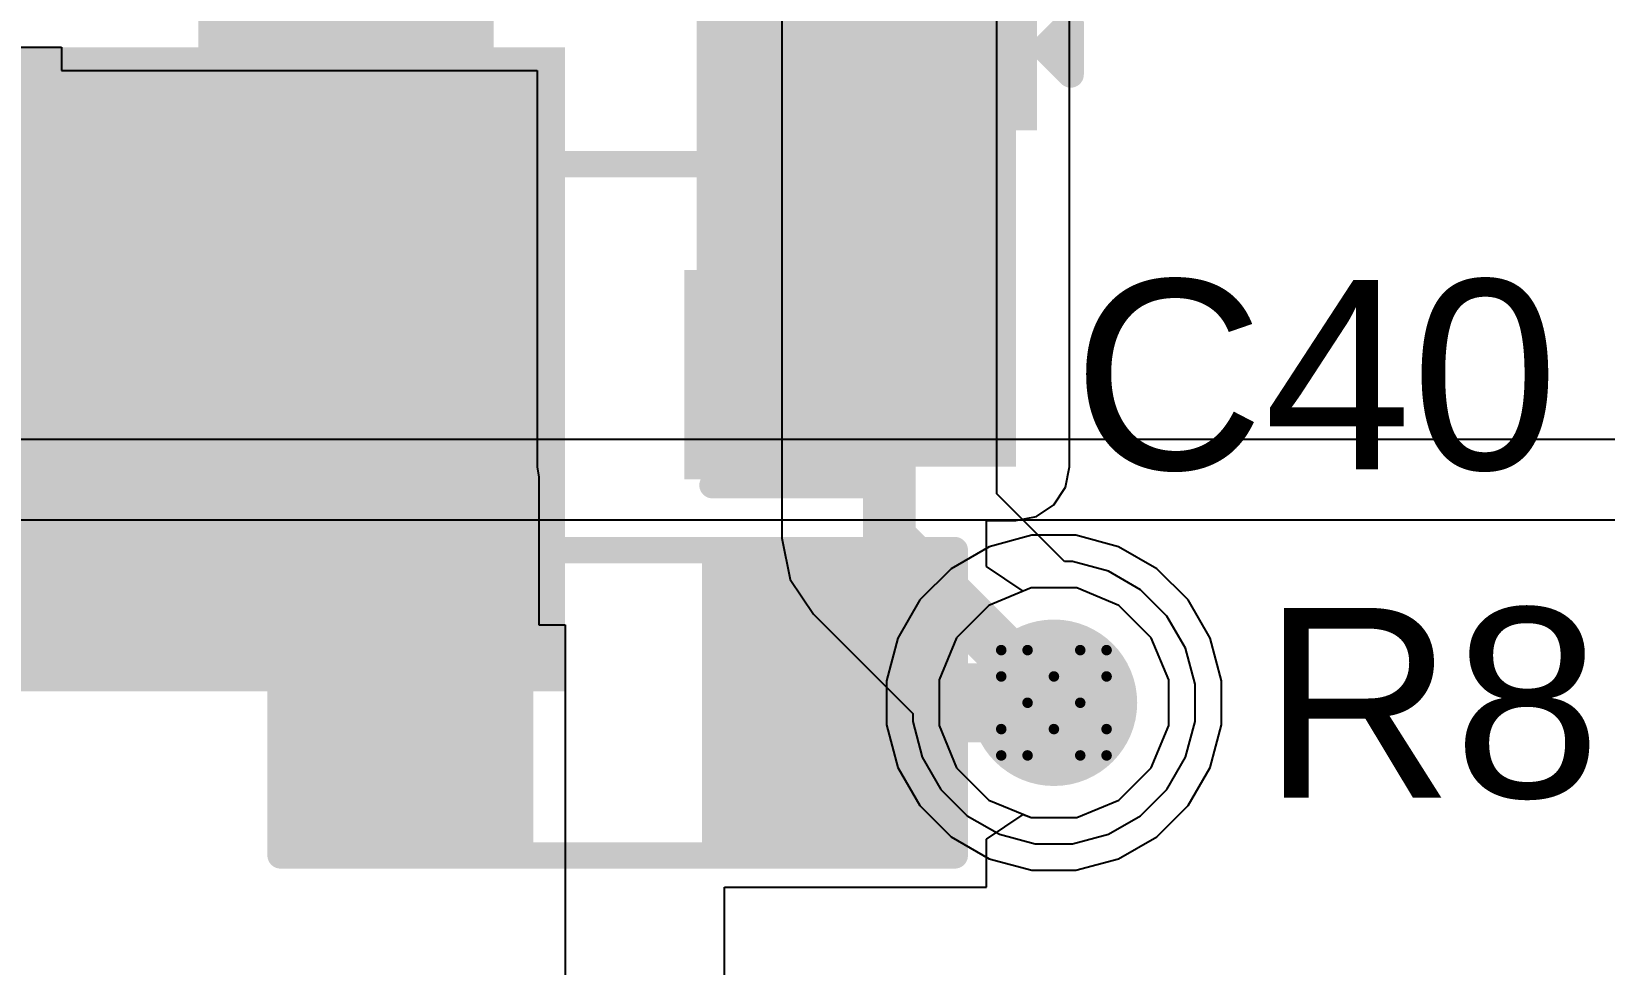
# Model space of a CAD drawing. Header units: inches. Extents: x 0 to 5379, y 0 to 5429.
# Drawn here: x 109.48 to 117.07, y 157.54 to 162.05 of the extents above; entities that cross this region are included whole.
import ezdxf

# ---------------------------------------------------------------- set-up
doc = ezdxf.new("R2010")
doc.units = ezdxf.units.IN
for name, color, linetype in [('Bottom Layer', 5, 'Continuous'), ('Bottom Solder', 6, 'Continuous'), ('Drill Drawing', 1, 'Continuous'), ('GND01', 16, 'Continuous'), ('GND02', 76, 'Continuous'), ('PWR', 156, 'Continuous'), ('SIG 01', 90, 'Continuous'), ('Top Layer', 1, 'Continuous'), ('Top Overlay', 2, 'Continuous'), ('Top Paste', 8, 'Continuous'), ('Top Solder', 216, 'Continuous'), ('Via Holes', 16, 'Continuous')]:
    doc.layers.add(name, color=color, linetype=linetype)
doc.styles.add('Arial', font='', dxfattribs={"height": 0.2})
doc.styles.get('Arial').set_extended_font_data('Arial')

# ---------------------------------------------------------------- blocks, each defined once
blk = doc.blocks.new('SOT_23_6_150')
at = {"layer": 'Top Layer'}
for points in [[(-1.92, 1.26), (-0.7, 1.26), (-0.7, 0.64), (-1.92, 0.64)], [(0.7, 1.26), (1.92, 1.26), (1.92, 0.64), (0.7, 0.64)], [(-1.92, 0.31), (-0.7, 0.31), (-0.7, -0.31), (-1.92, -0.31)], [(0.7, 0.31), (1.92, 0.31), (1.92, -0.31), (0.7, -0.31)], [(-1.92, -0.64), (-0.7, -0.64), (-0.7, -1.26), (-1.92, -1.26)], [(0.7, -0.64), (1.92, -0.64), (1.92, -1.26), (0.7, -1.26)]]:
    blk.add_hatch(color=1, dxfattribs=at).paths.add_polyline_path(points)
at = {"layer": 'Top Paste'}
for points in [[(-1.92, 1.26), (-0.7, 1.26), (-0.7, 0.64), (-1.92, 0.64)], [(0.7, 1.26), (1.92, 1.26), (1.92, 0.64), (0.7, 0.64)], [(-1.92, 0.31), (-0.7, 0.31), (-0.7, -0.31), (-1.92, -0.31)], [(0.7, 0.31), (1.92, 0.31), (1.92, -0.31), (0.7, -0.31)], [(-1.92, -0.64), (-0.7, -0.64), (-0.7, -1.26), (-1.92, -1.26)], [(0.7, -0.64), (1.92, -0.64), (1.92, -1.26), (0.7, -1.26)]]:
    blk.add_hatch(color=8, dxfattribs=at).paths.add_polyline_path(points)
at = {"layer": 'Top Solder'}
for points in [[(-2.0216, 1.3616), (-0.5984, 1.3616), (-0.5984, 0.5384), (-2.0216, 0.5384)], [(0.5984, 1.3616), (2.0216, 1.3616), (2.0216, 0.5384), (0.5984, 0.5384)], [(-2.0216, 0.4116), (-0.5984, 0.4116), (-0.5984, -0.4116), (-2.0216, -0.4116)], [(0.5984, 0.4116), (2.0216, 0.4116), (2.0216, -0.4116), (0.5984, -0.4116)], [(-2.0216, -0.5384), (-0.5984, -0.5384), (-0.5984, -1.3616), (-2.0216, -1.3616)], [(0.5984, -0.5384), (2.0216, -0.5384), (2.0216, -1.3616), (0.5984, -1.3616)]]:
    blk.add_hatch(color=216, dxfattribs=at).paths.add_polyline_path(points)
at = {"layer": 'Top Overlay'}
for points in [[(-0.889, 1.524, 0.127, 0.127, 0), (-0.889, 1.424, 0.127, 0.127, 0)], [(0.8636, 1.524, 0.127, 0.127, 0), (-0.889, 1.524, 0.127, 0.127, 0)], [(0.8636, 1.524, 0.127, 0.127, 0), (0.8636, 1.424, 0.127, 0.127, 0)], [(-2.1844, 1.0922, 0.127, 0.127, 0), (-2.1844, 0.8382, 0.127, 0.127, 0)], [(-2.0574, 0.9652, 0.127, 0.127, 0), (-2.1844, 1.0922, 0.127, 0.127, 0)], [(-2.0574, 0.9652, 0.127, 0.127, 0), (-2.1844, 0.8382, 0.127, 0.127, 0)], [(-0.889, -1.424, 0.127, 0.127, 0), (-0.889, -1.524, 0.127, 0.127, 0)], [(0.8636, -1.424, 0.127, 0.127, 0), (0.8636, -1.524, 0.127, 0.127, 0)], [(0.8636, -1.524, 0.127, 0.127, 0), (-0.889, -1.524, 0.127, 0.127, 0)]]:
    blk.add_lwpolyline(points, format="xyseb", dxfattribs=at)
for points in [[(-0.9207, 1.524, 0.0635, 0.0635, 1), (-0.8572, 1.524, 0.0635, 0.0635, 1)], [(-0.9207, 1.524, 0.0635, 0.0635, 1), (-0.8572, 1.524, 0.0635, 0.0635, 1)], [(0.8318, 1.524, 0.0635, 0.0635, 1), (0.8953, 1.524, 0.0635, 0.0635, 1)], [(0.8318, 1.524, 0.0635, 0.0635, 1), (0.8953, 1.524, 0.0635, 0.0635, 1)], [(-0.9207, 1.424, 0.0635, 0.0635, 1), (-0.8572, 1.424, 0.0635, 0.0635, 1)], [(0.8318, 1.424, 0.0635, 0.0635, 1), (0.8953, 1.424, 0.0635, 0.0635, 1)], [(-2.2161, 1.0922, 0.0635, 0.0635, 1), (-2.1526, 1.0922, 0.0635, 0.0635, 1)], [(-2.2161, 1.0922, 0.0635, 0.0635, 1), (-2.1526, 1.0922, 0.0635, 0.0635, 1)], [(-2.0892, 0.9652, 0.0635, 0.0635, 1), (-2.0257, 0.9652, 0.0635, 0.0635, 1)], [(-2.0892, 0.9652, 0.0635, 0.0635, 1), (-2.0257, 0.9652, 0.0635, 0.0635, 1)], [(-2.2161, 0.8382, 0.0635, 0.0635, 1), (-2.1526, 0.8382, 0.0635, 0.0635, 1)], [(-2.2161, 0.8382, 0.0635, 0.0635, 1), (-2.1526, 0.8382, 0.0635, 0.0635, 1)], [(-0.9207, -1.424, 0.0635, 0.0635, 1), (-0.8572, -1.424, 0.0635, 0.0635, 1)], [(0.8318, -1.424, 0.0635, 0.0635, 1), (0.8953, -1.424, 0.0635, 0.0635, 1)], [(-0.9207, -1.524, 0.0635, 0.0635, 1), (-0.8572, -1.524, 0.0635, 0.0635, 1)], [(-0.9207, -1.524, 0.0635, 0.0635, 1), (-0.8572, -1.524, 0.0635, 0.0635, 1)], [(0.8318, -1.524, 0.0635, 0.0635, 1), (0.8953, -1.524, 0.0635, 0.0635, 1)], [(0.8318, -1.524, 0.0635, 0.0635, 1), (0.8953, -1.524, 0.0635, 0.0635, 1)]]:
    blk.add_lwpolyline(points, format="xyseb", close=True, dxfattribs=at)
blk = doc.blocks.new('RES_0805_731')
at = {"layer": 'Top Layer'}
for points in [[(-1.524, 0.635), (-0.508, 0.635), (-0.508, -0.635), (-1.524, -0.635)], [(0.508, 0.635), (1.524, 0.635), (1.524, -0.635), (0.508, -0.635)]]:
    blk.add_hatch(color=1, dxfattribs=at).paths.add_polyline_path(points)
at = {"layer": 'Top Paste'}
for points in [[(-1.524, 0.635), (-0.508, 0.635), (-0.508, -0.635), (-1.524, -0.635)], [(0.508, 0.635), (1.524, 0.635), (1.524, -0.635), (0.508, -0.635)]]:
    blk.add_hatch(color=8, dxfattribs=at).paths.add_polyline_path(points)
at = {"layer": 'Top Solder'}
for points in [[(-1.6256, 0.7366), (-0.4064, 0.7366), (-0.4064, -0.7366), (-1.6256, -0.7366)], [(0.4064, 0.7366), (1.6256, 0.7366), (1.6256, -0.7366), (0.4064, -0.7366)]]:
    blk.add_hatch(color=216, dxfattribs=at).paths.add_polyline_path(points)
at = {"layer": 'Top Overlay'}
for points in [[(-1.6256, 0.7366, 0.127, 0.127, 0), (-1.6256, -0.7366, 0.127, 0.127, 0)], [(1.6256, 0.7366, 0.127, 0.127, 0), (-1.6256, 0.7366, 0.127, 0.127, 0)], [(1.6256, 0.7366, 0.127, 0.127, 0), (1.6256, -0.7366, 0.127, 0.127, 0)], [(1.6256, -0.7366, 0.127, 0.127, 0), (-1.6256, -0.7366, 0.127, 0.127, 0)]]:
    blk.add_lwpolyline(points, format="xyseb", dxfattribs=at)
for points in [[(-1.65735, 0.7366, 0.0635, 0.0635, 1), (-1.59385, 0.7366, 0.0635, 0.0635, 1)], [(-1.65735, 0.7366, 0.0635, 0.0635, 1), (-1.59385, 0.7366, 0.0635, 0.0635, 1)], [(1.59385, 0.7366, 0.0635, 0.0635, 1), (1.65735, 0.7366, 0.0635, 0.0635, 1)], [(1.59385, 0.7366, 0.0635, 0.0635, 1), (1.65735, 0.7366, 0.0635, 0.0635, 1)], [(-1.65735, -0.7366, 0.0635, 0.0635, 1), (-1.59385, -0.7366, 0.0635, 0.0635, 1)], [(-1.65735, -0.7366, 0.0635, 0.0635, 1), (-1.59385, -0.7366, 0.0635, 0.0635, 1)], [(1.59385, -0.7366, 0.0635, 0.0635, 1), (1.65735, -0.7366, 0.0635, 0.0635, 1)], [(1.59385, -0.7366, 0.0635, 0.0635, 1), (1.65735, -0.7366, 0.0635, 0.0635, 1)]]:
    blk.add_lwpolyline(points, format="xyseb", close=True, dxfattribs=at)
blk = doc.blocks.new('C___0603_1077')
at = {"layer": 'Top Layer'}
for points in [[(-0.381, 0.4445), (-0.381, -0.4445), (-1.143, -0.4445), (-1.143, 0.4445)], [(1.143, 0.4445), (1.143, -0.4445), (0.381, -0.4445), (0.381, 0.4445)]]:
    blk.add_hatch(color=1, dxfattribs=at).paths.add_polyline_path(points)
at = {"layer": 'Top Paste'}
for points in [[(-0.381, 0.4445), (-0.381, -0.4445), (-1.143, -0.4445), (-1.143, 0.4445)], [(1.143, 0.4445), (1.143, -0.4445), (0.381, -0.4445), (0.381, 0.4445)]]:
    blk.add_hatch(color=8, dxfattribs=at).paths.add_polyline_path(points)
at = {"layer": 'Top Solder'}
for points in [[(-0.321, 0.5045), (-0.321, -0.5045), (-1.203, -0.5045), (-1.203, 0.5045)], [(1.203, 0.5045), (1.203, -0.5045), (0.321, -0.5045), (0.321, 0.5045)]]:
    blk.add_hatch(color=216, dxfattribs=at).paths.add_polyline_path(points)
at = {"layer": 'Top Overlay'}
for points in [[(-1.2446, 0.5334, 0.127, 0.127, 0), (-1.2446, -0.5334, 0.127, 0.127, 0)], [(-0.4572, 0.5334, 0.127, 0.127, 0), (-1.2446, 0.5334, 0.127, 0.127, 0)], [(1.2446, 0.5334, 0.127, 0.127, 0), (0.4572, 0.5334, 0.127, 0.127, 0)], [(1.2446, 0.5334, 0.127, 0.127, 0), (1.2446, -0.5334, 0.127, 0.127, 0)], [(-0.4572, -0.5334, 0.127, 0.127, 0), (-1.2446, -0.5334, 0.127, 0.127, 0)], [(1.2446, -0.5334, 0.127, 0.127, 0), (0.4572, -0.5334, 0.127, 0.127, 0)]]:
    blk.add_lwpolyline(points, format="xyseb", dxfattribs=at)
for points in [[(-1.2764, 0.5334, 0.0635, 0.0635, 1), (-1.2128, 0.5334, 0.0635, 0.0635, 1)], [(-1.2764, 0.5334, 0.0635, 0.0635, 1), (-1.2128, 0.5334, 0.0635, 0.0635, 1)], [(-0.4889, 0.5334, 0.0635, 0.0635, 1), (-0.4254, 0.5334, 0.0635, 0.0635, 1)], [(0.4254, 0.5334, 0.0635, 0.0635, 1), (0.4889, 0.5334, 0.0635, 0.0635, 1)], [(1.2128, 0.5334, 0.0635, 0.0635, 1), (1.2764, 0.5334, 0.0635, 0.0635, 1)], [(1.2128, 0.5334, 0.0635, 0.0635, 1), (1.2764, 0.5334, 0.0635, 0.0635, 1)], [(-1.2764, -0.5334, 0.0635, 0.0635, 1), (-1.2128, -0.5334, 0.0635, 0.0635, 1)], [(-1.2764, -0.5334, 0.0635, 0.0635, 1), (-1.2128, -0.5334, 0.0635, 0.0635, 1)], [(-0.4889, -0.5334, 0.0635, 0.0635, 1), (-0.4254, -0.5334, 0.0635, 0.0635, 1)], [(0.4254, -0.5334, 0.0635, 0.0635, 1), (0.4889, -0.5334, 0.0635, 0.0635, 1)], [(1.2128, -0.5334, 0.0635, 0.0635, 1), (1.2764, -0.5334, 0.0635, 0.0635, 1)], [(1.2128, -0.5334, 0.0635, 0.0635, 1), (1.2764, -0.5334, 0.0635, 0.0635, 1)]]:
    blk.add_lwpolyline(points, format="xyseb", close=True, dxfattribs=at)

msp = doc.modelspace()

# ---------------------------------------------------------------- hatches: boundary and pattern name
at = {"layer": 'Bottom Layer'}
h = msp.add_hatch(color=5, dxfattribs=at)
edge = h.paths.add_edge_path()
edge.add_arc((114.4116, 158.8079), 0.3, 0, 360)
at = {"layer": 'Bottom Solder'}
h = msp.add_hatch(color=6, dxfattribs=at)
edge = h.paths.add_edge_path()
edge.add_arc((114.4116, 158.8079), 0.4016, 0, 360)
at = {"layer": 'GND01'}
h = msp.add_hatch(color=16, dxfattribs=at)
edge = h.paths.add_edge_path()
edge.add_arc((114.4116, 158.8079), 0.3, 0, 360)
at = {"layer": 'GND02'}
h = msp.add_hatch(color=76, dxfattribs=at)
edge = h.paths.add_edge_path()
edge.add_arc((114.4116, 158.8079), 0.3, 0, 360)
at = {"layer": 'PWR'}
h = msp.add_hatch(color=156, dxfattribs=at)
edge = h.paths.add_edge_path()
edge.add_arc((114.4116, 158.8079), 0.3, 0, 360)
at = {"layer": 'SIG 01'}
h = msp.add_hatch(color=90, dxfattribs=at)
edge = h.paths.add_edge_path()
edge.add_arc((114.4116, 158.8079), 0.3, 0, 360)
at = {"layer": 'Top Layer'}
for points in [[(110.388, 160.1923), (111.608, 160.1923), (111.608, 162.2908), (110.388, 162.2908)], [(114.228, 162.2908), (112.689, 162.2908), (112.689, 159.9463), (114.228, 159.9463)], [(112.054, 161.9701), (107.96, 161.9701), (107.96, 158.8636), (112.054, 158.8636)]]:
    msp.add_hatch(color=1, dxfattribs=at).paths.add_polyline_path(points)
h = msp.add_hatch(color=1, dxfattribs=at)
edge = h.paths.add_edge_path()
edge.add_arc((114.4116, 158.8079), 0.3, 0, 360)
at = {"layer": 'Top Solder'}
h = msp.add_hatch(color=216, dxfattribs=at)
edge = h.paths.add_edge_path()
edge.add_arc((114.4116, 158.8079), 0.4016, 0, 360)
at = {"layer": 'Via Holes'}
h = msp.add_hatch(color=7, dxfattribs=at)
edge = h.paths.add_edge_path()
edge.add_arc((114.4116, 158.8079), 0.15, 0, 360)

# ---------------------------------------------------------------- linework, layer by layer
at = {"layer": 'Bottom Layer'}
for p, q in [((114.3052, 159.6159), (114.0997, 159.5608)), ((114.518, 159.6159), (114.3052, 159.6159)), ((114.7235, 159.5608), (114.518, 159.6159)), ((114.0997, 159.5608), (113.9155, 159.4544)), ((114.9077, 159.4544), (114.7235, 159.5608)), ((113.9155, 159.4544), (113.765, 159.304)), ((115.0582, 159.304), (114.9077, 159.4544)), ((113.765, 159.304), (113.6587, 159.1197)), ((115.1645, 159.1197), (115.0582, 159.304)), ((113.6587, 159.1197), (113.6036, 158.9142)), ((115.2196, 158.9142), (115.1645, 159.1197)), ((113.6036, 158.9142), (113.6036, 158.7015)), ((115.2196, 158.7015), (115.2196, 158.9142)), ((113.6036, 158.7015), (113.6587, 158.496)), ((115.1645, 158.496), (115.2196, 158.7015)), ((113.6587, 158.496), (113.765, 158.3117)), ((115.0582, 158.3117), (115.1645, 158.496)), ((113.765, 158.3117), (113.9155, 158.1613)), ((114.9077, 158.1613), (115.0582, 158.3117)), ((113.9155, 158.1613), (114.0997, 158.0549)), ((114.7235, 158.0549), (114.9077, 158.1613)), ((114.0997, 158.0549), (114.3052, 157.9999)), ((114.518, 157.9999), (114.7235, 158.0549)), ((114.3052, 157.9999), (114.518, 157.9999))]:
    msp.add_line(p, q, dxfattribs=at)
at = {"layer": 'Drill Drawing'}
for points in [[(114.1576, 158.9349, 0.0508, 0.0508, 0), (114.1576, 159.0619, 0.0508, 0.0508, 0)], [(114.1576, 159.0619, 0.0508, 0.0508, 0), (114.2846, 159.0619, 0.0508, 0.0508, 0)], [(114.2846, 159.0619, 0.0508, 0.0508, 0), (114.4116, 158.9349, 0.0508, 0.0508, 0)], [(114.4116, 158.9349, 0.0508, 0.0508, 0), (114.5386, 159.0619, 0.0508, 0.0508, 0)], [(114.5386, 159.0619, 0.0508, 0.0508, 0), (114.6656, 159.0619, 0.0508, 0.0508, 0)], [(114.6656, 158.9349, 0.0508, 0.0508, 0), (114.6656, 159.0619, 0.0508, 0.0508, 0)], [(114.1576, 158.9349, 0.0508, 0.0508, 0), (114.2846, 158.8079, 0.0508, 0.0508, 0)], [(114.5386, 158.8079, 0.0508, 0.0508, 0), (114.6656, 158.9349, 0.0508, 0.0508, 0)], [(114.1576, 158.6809, 0.0508, 0.0508, 0), (114.2846, 158.8079, 0.0508, 0.0508, 0)], [(114.5386, 158.8079, 0.0508, 0.0508, 0), (114.6656, 158.6809, 0.0508, 0.0508, 0)], [(114.1576, 158.5539, 0.0508, 0.0508, 0), (114.1576, 158.6809, 0.0508, 0.0508, 0)], [(114.2846, 158.5539, 0.0508, 0.0508, 0), (114.4116, 158.6809, 0.0508, 0.0508, 0)], [(114.4116, 158.6809, 0.0508, 0.0508, 0), (114.5386, 158.5539, 0.0508, 0.0508, 0)], [(114.6656, 158.5539, 0.0508, 0.0508, 0), (114.6656, 158.6809, 0.0508, 0.0508, 0)], [(114.1576, 158.5539, 0.0508, 0.0508, 0), (114.2846, 158.5539, 0.0508, 0.0508, 0)], [(114.5386, 158.5539, 0.0508, 0.0508, 0), (114.6656, 158.5539, 0.0508, 0.0508, 0)]]:
    msp.add_lwpolyline(points, format="xyseb", dxfattribs=at)
for points in [[(114.1449, 159.0619, 0.0254, 0.0254, 1), (114.1703, 159.0619, 0.0254, 0.0254, 1)], [(114.1449, 159.0619, 0.0254, 0.0254, 1), (114.1703, 159.0619, 0.0254, 0.0254, 1)], [(114.2719, 159.0619, 0.0254, 0.0254, 1), (114.2973, 159.0619, 0.0254, 0.0254, 1)], [(114.2719, 159.0619, 0.0254, 0.0254, 1), (114.2973, 159.0619, 0.0254, 0.0254, 1)], [(114.5259, 159.0619, 0.0254, 0.0254, 1), (114.5513, 159.0619, 0.0254, 0.0254, 1)], [(114.5259, 159.0619, 0.0254, 0.0254, 1), (114.5513, 159.0619, 0.0254, 0.0254, 1)], [(114.6529, 159.0619, 0.0254, 0.0254, 1), (114.6783, 159.0619, 0.0254, 0.0254, 1)], [(114.6529, 159.0619, 0.0254, 0.0254, 1), (114.6783, 159.0619, 0.0254, 0.0254, 1)], [(114.1449, 158.9349, 0.0254, 0.0254, 1), (114.1703, 158.9349, 0.0254, 0.0254, 1)], [(114.1449, 158.9349, 0.0254, 0.0254, 1), (114.1703, 158.9349, 0.0254, 0.0254, 1)], [(114.3989, 158.9349, 0.0254, 0.0254, 1), (114.4243, 158.9349, 0.0254, 0.0254, 1)], [(114.3989, 158.9349, 0.0254, 0.0254, 1), (114.4243, 158.9349, 0.0254, 0.0254, 1)], [(114.6529, 158.9349, 0.0254, 0.0254, 1), (114.6783, 158.9349, 0.0254, 0.0254, 1)], [(114.6529, 158.9349, 0.0254, 0.0254, 1), (114.6783, 158.9349, 0.0254, 0.0254, 1)], [(114.2719, 158.8079, 0.0254, 0.0254, 1), (114.2973, 158.8079, 0.0254, 0.0254, 1)], [(114.2719, 158.8079, 0.0254, 0.0254, 1), (114.2973, 158.8079, 0.0254, 0.0254, 1)], [(114.5259, 158.8079, 0.0254, 0.0254, 1), (114.5513, 158.8079, 0.0254, 0.0254, 1)], [(114.5259, 158.8079, 0.0254, 0.0254, 1), (114.5513, 158.8079, 0.0254, 0.0254, 1)], [(114.1449, 158.6809, 0.0254, 0.0254, 1), (114.1703, 158.6809, 0.0254, 0.0254, 1)], [(114.1449, 158.6809, 0.0254, 0.0254, 1), (114.1703, 158.6809, 0.0254, 0.0254, 1)], [(114.3989, 158.6809, 0.0254, 0.0254, 1), (114.4243, 158.6809, 0.0254, 0.0254, 1)], [(114.3989, 158.6809, 0.0254, 0.0254, 1), (114.4243, 158.6809, 0.0254, 0.0254, 1)], [(114.6529, 158.6809, 0.0254, 0.0254, 1), (114.6783, 158.6809, 0.0254, 0.0254, 1)], [(114.6529, 158.6809, 0.0254, 0.0254, 1), (114.6783, 158.6809, 0.0254, 0.0254, 1)], [(114.1449, 158.5539, 0.0254, 0.0254, 1), (114.1703, 158.5539, 0.0254, 0.0254, 1)], [(114.1449, 158.5539, 0.0254, 0.0254, 1), (114.1703, 158.5539, 0.0254, 0.0254, 1)], [(114.2719, 158.5539, 0.0254, 0.0254, 1), (114.2973, 158.5539, 0.0254, 0.0254, 1)], [(114.2719, 158.5539, 0.0254, 0.0254, 1), (114.2973, 158.5539, 0.0254, 0.0254, 1)], [(114.5259, 158.5539, 0.0254, 0.0254, 1), (114.5513, 158.5539, 0.0254, 0.0254, 1)], [(114.5259, 158.5539, 0.0254, 0.0254, 1), (114.5513, 158.5539, 0.0254, 0.0254, 1)], [(114.6529, 158.5539, 0.0254, 0.0254, 1), (114.6783, 158.5539, 0.0254, 0.0254, 1)], [(114.6529, 158.5539, 0.0254, 0.0254, 1), (114.6783, 158.5539, 0.0254, 0.0254, 1)]]:
    msp.add_lwpolyline(points, format="xyseb", close=True, dxfattribs=at)
at = {"layer": 'GND01'}
for p, q in [((114.3014, 159.3619), (114.0978, 159.2775)), ((114.5218, 159.3619), (114.3014, 159.3619)), ((114.7254, 159.2775), (114.5218, 159.3619)), ((114.0978, 159.2775), (113.9419, 159.1217)), ((114.8813, 159.1217), (114.7254, 159.2775)), ((113.9419, 159.1217), (113.8576, 158.9181)), ((114.9656, 158.9181), (114.8813, 159.1217)), ((113.8576, 158.9181), (113.8576, 158.6977)), ((114.9656, 158.6977), (114.9656, 158.9181)), ((113.8576, 158.6977), (113.9419, 158.4941)), ((114.8813, 158.4941), (114.9656, 158.6977)), ((113.9419, 158.4941), (114.0978, 158.3382)), ((114.7254, 158.3382), (114.8813, 158.4941)), ((114.0978, 158.3382), (114.3014, 158.2539)), ((114.5218, 158.2539), (114.7254, 158.3382)), ((114.3014, 158.2539), (114.5218, 158.2539))]:
    msp.add_line(p, q, dxfattribs=at)
at = {"layer": 'GND02'}
for p, q in [((114.3014, 159.3619), (114.0978, 159.2775)), ((114.5218, 159.3619), (114.3014, 159.3619)), ((114.7254, 159.2775), (114.5218, 159.3619)), ((114.0978, 159.2775), (113.9419, 159.1217)), ((114.8813, 159.1217), (114.7254, 159.2775)), ((113.9419, 159.1217), (113.8576, 158.9181)), ((114.9656, 158.9181), (114.8813, 159.1217)), ((113.8576, 158.9181), (113.8576, 158.6977)), ((114.9656, 158.6977), (114.9656, 158.9181)), ((113.8576, 158.6977), (113.9419, 158.4941)), ((114.8813, 158.4941), (114.9656, 158.6977)), ((113.9419, 158.4941), (114.0978, 158.3382)), ((114.7254, 158.3382), (114.8813, 158.4941)), ((114.0978, 158.3382), (114.3014, 158.2539)), ((114.5218, 158.2539), (114.7254, 158.3382)), ((114.3014, 158.2539), (114.5218, 158.2539))]:
    msp.add_line(p, q, dxfattribs=at)
at = {"layer": 'PWR'}
for p, q in [((130.4433, 160.0783), (97.2347, 160.0783)), ((97.2347, 159.6898), (130.4433, 159.6898)), ((114.3014, 159.3619), (114.0978, 159.2775)), ((114.5218, 159.3619), (114.3014, 159.3619)), ((114.7254, 159.2775), (114.5218, 159.3619)), ((114.0978, 159.2775), (113.9419, 159.1217)), ((114.8813, 159.1217), (114.7254, 159.2775)), ((113.9419, 159.1217), (113.8576, 158.9181)), ((114.9656, 158.9181), (114.8813, 159.1217)), ((113.8576, 158.9181), (113.8576, 158.6977)), ((114.9656, 158.6977), (114.9656, 158.9181)), ((113.8576, 158.6977), (113.9419, 158.4941)), ((114.8813, 158.4941), (114.9656, 158.6977)), ((113.9419, 158.4941), (114.0978, 158.3382)), ((114.7254, 158.3382), (114.8813, 158.4941)), ((114.0978, 158.3382), (114.3014, 158.2539)), ((114.5218, 158.2539), (114.7254, 158.3382)), ((114.3014, 158.2539), (114.5218, 158.2539))]:
    msp.add_line(p, q, dxfattribs=at)
at = {"layer": 'SIG 01'}
for p, q in [((113.1, 164.2047), (113.1, 159.6015)), ((114.136, 159.816), (114.136, 164.2047)), ((114.4631, 159.4889), (114.136, 159.816)), ((113.1, 159.6015), (113.1395, 159.4033)), ((114.5013, 159.4889), (114.4631, 159.4889)), ((114.6745, 159.4425), (114.5013, 159.4889)), ((113.1395, 159.4033), (113.2518, 159.2352)), ((114.8298, 159.3528), (114.6745, 159.4425)), ((114.9565, 159.226), (114.8298, 159.3528)), ((113.2518, 159.2352), (113.7306, 158.7564)), ((115.0462, 159.0707), (114.9565, 159.226)), ((115.0926, 158.8975), (115.0462, 159.0707)), ((115.0926, 158.7182), (115.0926, 158.8975)), ((113.7306, 158.7564), (113.7306, 158.7182)), ((113.7306, 158.7182), (113.777, 158.545)), ((115.0462, 158.545), (115.0926, 158.7182)), ((113.777, 158.545), (113.8667, 158.3897)), ((114.9565, 158.3897), (115.0462, 158.545)), ((113.8667, 158.3897), (113.9935, 158.2629)), ((114.8298, 158.2629), (114.9565, 158.3897)), ((113.9935, 158.2629), (114.1487, 158.1733)), ((114.6745, 158.1733), (114.8298, 158.2629)), ((114.1487, 158.1733), (114.322, 158.1269)), ((114.5013, 158.1269), (114.6745, 158.1733)), ((114.322, 158.1269), (114.5013, 158.1269))]:
    msp.add_line(p, q, dxfattribs=at)
for points in [[(113.618, 159.6015, 0.254, 0.254, 0), (113.618, 164.6499, 0.254, 0.254, 0)], [(113.618, 159.6015, 0.254, 0.254, 0), (114.4116, 158.8079, 0.254, 0.254, 0)]]:
    msp.add_lwpolyline(points, format="xyseb", dxfattribs=at)
for points in [[(113.5545, 159.6015, 0.127, 0.127, 1), (113.6815, 159.6015, 0.127, 0.127, 1)], [(113.5545, 159.6015, 0.127, 0.127, 1), (113.6815, 159.6015, 0.127, 0.127, 1)], [(114.3481, 158.8079, 0.127, 0.127, 1), (114.4751, 158.8079, 0.127, 0.127, 1)]]:
    msp.add_lwpolyline(points, format="xyseb", close=True, dxfattribs=at)
at = {"layer": 'Top Layer'}
for p, q in [((114.487, 159.9463), (114.487, 162.2908)), ((103.4034, 161.9701), (109.626, 161.9701)), ((109.626, 161.9701), (109.626, 161.8588)), ((109.626, 161.8588), (111.9204, 161.8588)), ((111.9204, 161.8588), (111.9204, 159.9463)), ((111.9204, 159.9463), (111.927, 159.8963)), ((114.4673, 159.8472), (114.487, 159.9463)), ((111.927, 159.8963), (111.927, 159.1843)), ((114.4111, 159.7632), (114.4673, 159.8472)), ((114.3271, 159.707), (114.4111, 159.7632)), ((114.086, 159.4651), (114.086, 159.6873)), ((114.086, 159.6873), (114.228, 159.6873)), ((114.228, 159.6873), (114.3271, 159.707)), ((114.2638, 159.3463), (114.086, 159.4651)), ((114.3014, 159.3619), (114.2638, 159.3463)), ((114.5218, 159.3619), (114.3014, 159.3619)), ((114.7254, 159.2775), (114.5218, 159.3619)), ((114.8813, 159.1217), (114.7254, 159.2775)), ((111.927, 159.1843), (112.054, 159.1843)), ((112.054, 159.1843), (112.054, 157.9189)), ((114.9656, 158.9181), (114.8813, 159.1217)), ((114.9656, 158.6977), (114.9656, 158.9181)), ((114.8813, 158.4941), (114.9656, 158.6977)), ((114.7254, 158.3382), (114.8813, 158.4941)), ((114.5218, 158.2539), (114.7254, 158.3382)), ((114.086, 158.1506), (114.2638, 158.2694)), ((114.2638, 158.2694), (114.3014, 158.2539)), ((114.3014, 158.2539), (114.5218, 158.2539)), ((114.086, 157.9189), (114.086, 158.1506)), ((112.054, 157.9189), (112.054, 157.4109)), ((112.8226, 157.4109), (112.8226, 157.9189)), ((112.8226, 157.9189), (114.086, 157.9189))]:
    msp.add_line(p, q, dxfattribs=at)
msp.add_lwpolyline([(113.324, 158.8079, 0.381, 0.381, 0), (114.4116, 158.8079, 0.381, 0.381, 0)], format="xyseb", dxfattribs=at)
for points in [[(113.2288, 158.8079, 0.1905, 0.1905, 1), (113.4193, 158.8079, 0.1905, 0.1905, 1)], [(114.3164, 158.8079, 0.1905, 0.1905, 1), (114.5069, 158.8079, 0.1905, 0.1905, 1)]]:
    msp.add_lwpolyline(points, format="xyseb", close=True, dxfattribs=at)

# ---------------------------------------------------------------- block references
at = {"rotation": 180}
for name, p in [('SOT_23_6_150', (112.308, 162.9308)), ('C___0603_1077', (112.308, 160.3908)), ('RES_0805_731', (112.308, 158.8079))]:
    msp.add_blockref(name, p, dxfattribs=at)

# ---------------------------------------------------------------- texts
at = {"layer": 'Top Overlay', "style": 'Arial'}
for s, p in [('C40', (114.5022, 159.9337)), ('R8', (115.4163, 158.3508))]:
    msp.add_text(s, height=0.9144, dxfattribs=at).set_placement(p)

doc.saveas('drawing.dxf')
